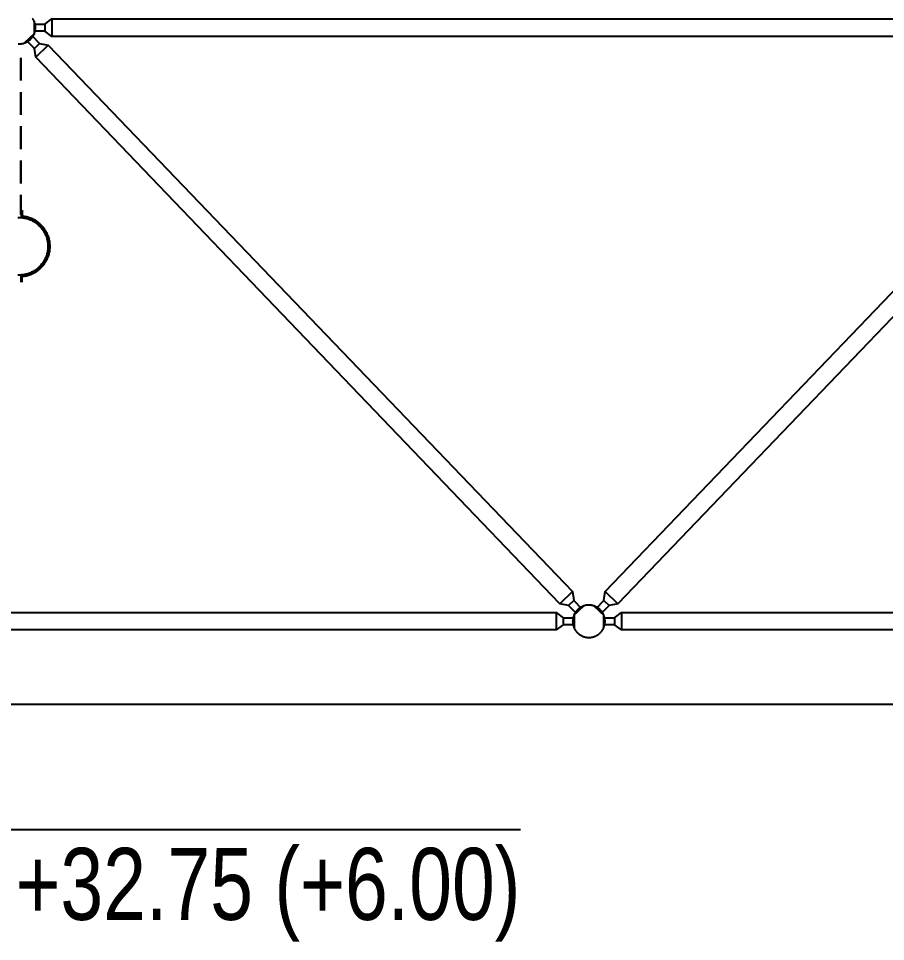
# Model space of a CAD drawing. Header units: centimetres. Extents: x 26569 to 160723, y -3143 to 14565.
# Drawn here: x 92760.2 to 93001.2, y -1072.5 to -816 of the extents above; entities that cross this region are included whole.
import ezdxf

# ---------------------------------------------------------------- set-up
doc = ezdxf.new("R2010")
doc.units = ezdxf.units.CM
doc.header["$LTSCALE"] = 100
doc.linetypes.add('HIDDEN', pattern=[9.525, 6.35, -3.175])
for name, color, linetype in [('A-ANNO-DIMS', 187, 'Continuous'), ('A-ELEV-02', 253, 'Continuous'), ('M-PIPE', 235, 'Continuous')]:
    doc.layers.add(name, color=color, linetype=linetype)
doc.styles.add('Fields_100', font='act_simplex.shx', dxfattribs={"width": 0.8, "height": 20})

# ---------------------------------------------------------------- blocks, each defined once
blk = doc.blocks.new('A$Ccc9a2781')
at = {"linetype": 'HIDDEN', "ltscale": 0.1}
for points in [[(-90.5, 624), (-90.5, 188)], [(-89.5, 624), (-89.5, 188)]]:
    blk.add_lwpolyline(points, dxfattribs=at)
at = {"linetype": 'HIDDEN'}
for points in [[(-94, 184.6), (-96.9, 184.2), (-99.8, 183.8), (-102.7, 183.2), (-105.6, 182.6), (-108.4, 181.8), (-111.2, 181), (-114, 180.1), (-116.8, 179), (-119.5, 177.9), (-122.2, 176.7), (-124.8, 175.4), (-127.4, 174), (-129.9, 172.5), (-132.4, 170.9), (-134.8, 169.2), (-137.2, 167.5), (-139.5, 165.6), (-141.7, 163.7), (-143.9, 161.7), (-146, 159.7), (-148, 157.6), (-150, 155.4), (-151.9, 153.1), (-153.7, 150.8), (-155.4, 148.4), (-157, 145.9), (-158.6, 143.4), (-160, 140.9), (-161.4, 138.3), (-162.7, 135.6), (-163.8, 132.9), (-164.9, 130.2), (-165.9, 127.4), (-166.8, 124.6), (-167.6, 121.8), (-168.3, 119), (-169, 116.1), (-169.5, 113.2), (-169.9, 110.3), (-170.2, 107.3), (-170.4, 104.4), (-170.5, 101.5), (-170.5, 98.5), (-170.4, 95.6), (-170.2, 92.7), (-169.9, 89.7), (-169.5, 86.8), (-169, 83.9), (-168.3, 81), (-167.6, 78.2), (-166.8, 75.4), (-165.9, 72.6), (-164.9, 69.8), (-163.8, 67.1), (-162.7, 64.4), (-161.4, 61.7), (-160, 59.1), (-158.6, 56.6), (-157, 54.1), (-155.4, 51.6), (-153.7, 49.2), (-151.9, 46.9), (-150, 44.6), (-148, 42.4), (-146, 40.3), (-143.9, 38.3), (-141.7, 36.3), (-139.5, 34.4), (-137.2, 32.5), (-134.8, 30.8), (-132.4, 29.1), (-129.9, 27.5), (-127.4, 26), (-124.8, 24.6), (-122.2, 23.3), (-119.5, 22.1), (-116.8, 21), (-114, 19.9), (-111.2, 19), (-108.4, 18.2), (-105.6, 17.4), (-102.7, 16.8), (-99.8, 16.2), (-96.9, 15.8), (-94, 15.4)], [(-91.5, 182.3), (-94.4, 182), (-97.2, 181.7), (-100, 181.2), (-102.9, 180.7), (-105.7, 180), (-108.4, 179.2), (-111.2, 178.4), (-113.9, 177.5), (-116.6, 176.4), (-119.2, 175.3), (-121.8, 174.1), (-124.4, 172.8), (-126.9, 171.4), (-129.3, 169.9), (-131.8, 168.3), (-134.1, 166.7), (-136.4, 164.9), (-138.6, 163.1), (-140.8, 161.2), (-142.9, 159.3), (-144.9, 157.2), (-146.9, 155.1), (-148.8, 152.9), (-150.6, 150.7), (-152.3, 148.4), (-153.9, 146.1), (-155.5, 143.6), (-157, 141.2), (-158.4, 138.7), (-159.7, 136.1), (-160.9, 133.5), (-162, 130.8), (-163, 128.2), (-164, 125.4), (-164.8, 122.7), (-165.5, 119.9), (-166.2, 117.1), (-166.7, 114.3), (-167.2, 111.5), (-167.5, 108.6), (-167.8, 105.7), (-167.9, 102.9), (-168, 100), (-167.9, 97.1), (-167.8, 94.3), (-167.5, 91.4), (-167.2, 88.5), (-166.7, 85.7), (-166.2, 82.9), (-165.5, 80.1), (-164.8, 77.3), (-164, 74.6), (-163, 71.8), (-162, 69.2), (-160.9, 66.5), (-159.7, 63.9), (-158.4, 61.3), (-157, 58.8), (-155.5, 56.4), (-153.9, 53.9), (-152.3, 51.6), (-150.6, 49.3), (-148.8, 47.1), (-146.9, 44.9), (-144.9, 42.8), (-142.9, 40.7), (-140.8, 38.8), (-138.6, 36.9), (-136.4, 35.1), (-134.1, 33.3), (-131.8, 31.7), (-129.3, 30.1), (-126.9, 28.6), (-124.4, 27.2), (-121.8, 25.9), (-119.2, 24.7), (-116.6, 23.6), (-113.9, 22.5), (-111.2, 21.6), (-108.4, 20.8), (-105.7, 20), (-102.9, 19.3), (-100, 18.8), (-97.2, 18.3), (-94.4, 18), (-91.5, 17.7)], [(-82, 179.9), (-84.8, 180), (-87.6, 180), (-90.3, 179.9), (-93.1, 179.6), (-95.9, 179.3), (-98.6, 178.9), (-101.4, 178.4), (-104.1, 177.8), (-106.8, 177.1), (-109.4, 176.3), (-112.1, 175.5), (-114.7, 174.5), (-117.2, 173.4), (-119.8, 172.3), (-122.2, 171.1), (-124.7, 169.7), (-127.1, 168.3), (-129.4, 166.9), (-131.7, 165.3), (-134, 163.6), (-136.1, 161.9), (-138.3, 160.1), (-140.3, 158.3), (-142.3, 156.3), (-144.2, 154.3), (-146.1, 152.2), (-147.9, 150.1), (-149.6, 147.9), (-151.2, 145.7), (-152.7, 143.4), (-154.2, 141), (-155.6, 138.6), (-156.9, 136.1), (-158.1, 133.6), (-159.2, 131.1), (-160.2, 128.5), (-161.2, 125.9), (-162, 123.3), (-162.8, 120.6), (-163.5, 117.9), (-164, 115.2), (-164.5, 112.4), (-164.9, 109.7), (-165.2, 106.9), (-165.4, 104.2), (-165.5, 101.4), (-165.5, 98.6), (-165.4, 95.8), (-165.2, 93.1), (-164.9, 90.3), (-164.5, 87.6), (-164, 84.8), (-163.5, 82.1), (-162.8, 79.4), (-162, 76.7), (-161.2, 74.1), (-160.2, 71.5), (-159.2, 68.9), (-158.1, 66.4), (-156.9, 63.9), (-155.6, 61.4), (-154.2, 59), (-152.7, 56.6), (-151.2, 54.3), (-149.6, 52.1), (-147.9, 49.9), (-146.1, 47.8), (-144.2, 45.7), (-142.3, 43.7), (-140.3, 41.7), (-138.3, 39.9), (-136.1, 38.1), (-134, 36.4), (-131.7, 34.7), (-129.4, 33.1), (-127.1, 31.7), (-124.7, 30.3), (-122.2, 28.9), (-119.8, 27.7), (-117.2, 26.6), (-114.7, 25.5), (-112.1, 24.5), (-109.4, 23.7), (-106.8, 22.9), (-104.1, 22.2), (-101.4, 21.6), (-98.6, 21.1), (-95.9, 20.7), (-93.1, 20.4), (-90.3, 20.1), (-87.6, 20), (-84.8, 20), (-82, 20.1)], [(-94, 200), (-94, 184.6)], [(-91.5, 200), (-91.5, 182.3)], [(-94, 0), (-94, 15.4)], [(-91.5, 0), (-91.5, 17.7)]]:
    blk.add_lwpolyline(points, dxfattribs=at)

msp = doc.modelspace()

# ---------------------------------------------------------------- linework, layer by layer
at = {"elevation": 0}
msp.add_lwpolyline([(92647.08, -1006.52), (94027.08, -1006.52)], dxfattribs=at)
at = {"layer": 'A-ANNO-DIMS', "elevation": 0}
msp.add_lwpolyline([(92899.72, -1041.52), (92684.58, -1041.52)], dxfattribs=at)
at = {"layer": 'A-ELEV-02'}
for points in [[(92760.11, -823.01), (92760.21, -823.02), (92760.31, -823.02), (92760.41, -823.02), (92760.51, -823.02), (92760.61, -823.02), (92760.71, -823.01), (92760.81, -823), (92760.92, -822.99), (92761.02, -822.98), (92761.12, -822.96), (92761.23, -822.95), (92761.33, -822.93), (92761.44, -822.9), (92761.54, -822.88), (92761.65, -822.85), (92761.75, -822.82), (92761.86, -822.78), (92761.96, -822.75), (92762.07, -822.71), (92762.17, -822.66), (92762.27, -822.62), (92762.37, -822.57), (92762.48, -822.52), (92762.58, -822.47), (92762.68, -822.41), (92762.77, -822.35), (92762.87, -822.29), (92762.97, -822.22), (92763.06, -822.16), (92763.15, -822.09), (92763.25, -822.02), (92763.33, -821.94), (92763.42, -821.86), (92763.51, -821.78), (92763.59, -821.7), (92763.67, -821.62), (92763.75, -821.53), (92763.83, -821.45), (92763.9, -821.36), (92763.97, -821.27), (92764.04, -821.17), (92764.11, -821.08), (92764.18, -820.98), (92764.24, -820.89), (92764.3, -820.79), (92764.35, -820.69), (92764.41, -820.59), (92764.46, -820.49), (92764.51, -820.38), (92764.55, -820.28), (92764.59, -820.18), (92764.63, -820.07), (92764.67, -819.97), (92764.7, -819.86), (92764.74, -819.76), (92764.76, -819.65), (92764.79, -819.55), (92764.81, -819.44), (92764.83, -819.34), (92764.85, -819.24), (92764.87, -819.13), (92764.88, -819.03), (92764.89, -818.93), (92764.9, -818.82), (92764.9, -818.72), (92764.91, -818.62), (92764.91, -818.52), (92764.91, -818.42), (92764.9, -818.32), (92764.9, -818.22), (92764.89, -818.12), (92764.88, -818.01), (92764.87, -817.91), (92764.85, -817.81), (92764.83, -817.7), (92764.81, -817.6), (92764.79, -817.49), (92764.76, -817.39), (92764.74, -817.28), (92764.7, -817.18), (92764.67, -817.07), (92764.63, -816.97), (92764.59, -816.87), (92764.55, -816.76), (92764.51, -816.66), (92764.46, -816.56), (92764.41, -816.45), (92764.35, -816.35), (92764.3, -816.25), (92764.24, -816.16), (92764.18, -816.06), (92764.11, -815.96)], [(92764.51, -817.52), (92767.51, -817.52), (92769.51, -816.11), (93067.98, -816.11), (93069.98, -817.52), (93072.98, -817.52)], [(92764.51, -816.67), (92764.51, -820.38)], [(92767.51, -817.52), (92767.51, -819.52)], [(92769.51, -816.11), (92769.51, -820.94)], [(92764.59, -820.2), (92761.91, -822.76)], [(93072.98, -819.52), (93069.98, -819.52), (93067.98, -820.94), (92769.51, -820.94), (92767.51, -819.52), (92764.51, -819.52)], [(93074.96, -822.17), (93072.88, -824.34), (93072.52, -826.76), (92926.79, -978.63), (92924.38, -979.09), (92922.3, -981.26), (92920.86, -979.87), (92922.94, -977.71), (92923.3, -975.28), (93069.03, -823.42), (93071.44, -822.95), (93073.52, -820.79)], [(92766.05, -822.95), (92764.6, -824.34)], [(92768.45, -823.42), (92764.97, -826.76)], [(92914.18, -975.28), (92910.7, -978.63)], [(92923.3, -975.28), (92926.79, -978.63)], [(92914.55, -977.71), (92913.1, -979.09)], [(92917.24, -979.28), (92914.57, -981.85)], [(92920.24, -979.28), (92922.92, -981.85)], [(92922.94, -977.71), (92924.38, -979.09)], [(92606.18, -982.52), (92609.18, -982.52), (92611.18, -981.11), (92909.64, -981.11), (92911.64, -982.52), (92914.64, -982.52)], [(92909.64, -981.11), (92909.64, -985.94)], [(92911.64, -982.52), (92911.64, -984.52)], [(92914.64, -981.67), (92914.64, -985.38)], [(92922.84, -982.52), (92925.84, -982.52), (92927.84, -981.11), (93226.31, -981.11), (93228.31, -982.52), (93231.31, -982.52)], [(92922.84, -981.67), (92922.84, -985.38)], [(92925.84, -982.52), (92925.84, -984.52)], [(92927.84, -981.11), (92927.84, -985.94)], [(92914.64, -984.52), (92911.64, -984.52), (92909.64, -985.94), (92611.18, -985.94), (92609.18, -984.52), (92606.18, -984.52)], [(93231.31, -984.52), (93228.31, -984.52), (93226.31, -985.94), (92927.84, -985.94), (92925.84, -984.52), (92922.84, -984.52)]]:
    msp.add_lwpolyline(points, dxfattribs=at)
for points in [[(92763.97, -820.79), (92766.05, -822.95), (92768.45, -823.42), (92914.18, -975.28), (92914.55, -977.71), (92916.63, -979.87), (92915.18, -981.26), (92913.1, -979.09), (92910.7, -978.63), (92764.97, -826.76), (92764.6, -824.34), (92762.53, -822.17)], [(92923.24, -983.52), (92923.24, -983.42), (92923.24, -983.32), (92923.23, -983.22), (92923.22, -983.12), (92923.21, -983.01), (92923.2, -982.91), (92923.19, -982.81), (92923.17, -982.7), (92923.15, -982.6), (92923.12, -982.49), (92923.1, -982.39), (92923.07, -982.28), (92923.04, -982.18), (92923, -982.07), (92922.97, -981.97), (92922.93, -981.87), (92922.88, -981.76), (92922.84, -981.66), (92922.79, -981.56), (92922.74, -981.45), (92922.69, -981.35), (92922.63, -981.25), (92922.57, -981.16), (92922.51, -981.06), (92922.44, -980.96), (92922.38, -980.87), (92922.31, -980.78), (92922.24, -980.69), (92922.16, -980.6), (92922.08, -980.51), (92922.01, -980.42), (92921.92, -980.34), (92921.84, -980.26), (92921.76, -980.18), (92921.67, -980.1), (92921.58, -980.03), (92921.49, -979.96), (92921.39, -979.89), (92921.3, -979.82), (92921.2, -979.75), (92921.11, -979.69), (92921.01, -979.63), (92920.91, -979.58), (92920.81, -979.52), (92920.71, -979.47), (92920.61, -979.43), (92920.5, -979.38), (92920.4, -979.34), (92920.29, -979.3), (92920.19, -979.26), (92920.09, -979.23), (92919.98, -979.2), (92919.88, -979.17), (92919.77, -979.14), (92919.67, -979.12), (92919.56, -979.1), (92919.46, -979.08), (92919.35, -979.06), (92919.25, -979.05), (92919.15, -979.04), (92919.04, -979.03), (92918.94, -979.03), (92918.84, -979.02), (92918.74, -979.02), (92918.64, -979.02), (92918.54, -979.03), (92918.44, -979.03), (92918.34, -979.04), (92918.24, -979.05), (92918.13, -979.06), (92918.03, -979.08), (92917.92, -979.1), (92917.82, -979.12), (92917.71, -979.14), (92917.61, -979.17), (92917.5, -979.2), (92917.4, -979.23), (92917.29, -979.26), (92917.19, -979.3), (92917.09, -979.34), (92916.98, -979.38), (92916.88, -979.43), (92916.78, -979.47), (92916.68, -979.52), (92916.57, -979.58), (92916.48, -979.63), (92916.38, -979.69), (92916.28, -979.75), (92916.18, -979.82), (92916.09, -979.89), (92916, -979.96), (92915.91, -980.03), (92915.82, -980.1), (92915.73, -980.18), (92915.64, -980.26), (92915.56, -980.34), (92915.48, -980.42), (92915.4, -980.51), (92915.32, -980.6), (92915.25, -980.69), (92915.18, -980.78), (92915.11, -980.87), (92915.04, -980.96), (92914.98, -981.06), (92914.91, -981.16), (92914.86, -981.25), (92914.8, -981.35), (92914.75, -981.45), (92914.69, -981.56), (92914.65, -981.66), (92914.6, -981.76), (92914.56, -981.87), (92914.52, -981.97), (92914.48, -982.07), (92914.45, -982.18), (92914.42, -982.28), (92914.39, -982.39), (92914.36, -982.49), (92914.34, -982.6), (92914.32, -982.7), (92914.3, -982.81), (92914.28, -982.91), (92914.27, -983.01), (92914.26, -983.12), (92914.25, -983.22), (92914.25, -983.32), (92914.24, -983.42), (92914.24, -983.52), (92914.24, -983.62), (92914.25, -983.72), (92914.25, -983.82), (92914.26, -983.93), (92914.27, -984.03), (92914.28, -984.13), (92914.3, -984.24), (92914.32, -984.34), (92914.34, -984.44), (92914.36, -984.55), (92914.39, -984.65), (92914.42, -984.76), (92914.45, -984.86), (92914.48, -984.97), (92914.52, -985.07), (92914.56, -985.18), (92914.6, -985.28), (92914.65, -985.38), (92914.69, -985.49), (92914.75, -985.59), (92914.8, -985.69), (92914.86, -985.79), (92914.91, -985.89), (92914.98, -985.98), (92915.04, -986.08), (92915.11, -986.17), (92915.18, -986.27), (92915.25, -986.36), (92915.32, -986.45), (92915.4, -986.53), (92915.48, -986.62), (92915.56, -986.7), (92915.64, -986.78), (92915.73, -986.86), (92915.82, -986.94), (92915.91, -987.02), (92916, -987.09), (92916.09, -987.16), (92916.18, -987.22), (92916.28, -987.29), (92916.38, -987.35), (92916.48, -987.41), (92916.57, -987.47), (92916.68, -987.52), (92916.78, -987.57), (92916.88, -987.62), (92916.98, -987.66), (92917.09, -987.71), (92917.19, -987.75), (92917.29, -987.78), (92917.4, -987.82), (92917.5, -987.85), (92917.61, -987.88), (92917.71, -987.9), (92917.82, -987.93), (92917.92, -987.95), (92918.03, -987.96), (92918.13, -987.98), (92918.24, -987.99), (92918.34, -988), (92918.44, -988.01), (92918.54, -988.02), (92918.64, -988.02), (92918.74, -988.02), (92918.84, -988.02), (92918.94, -988.02), (92919.04, -988.01), (92919.15, -988), (92919.25, -987.99), (92919.35, -987.98), (92919.46, -987.96), (92919.56, -987.95), (92919.67, -987.93), (92919.77, -987.9), (92919.88, -987.88), (92919.98, -987.85), (92920.09, -987.82), (92920.19, -987.78), (92920.29, -987.75), (92920.4, -987.71), (92920.5, -987.66), (92920.61, -987.62), (92920.71, -987.57), (92920.81, -987.52), (92920.91, -987.47), (92921.01, -987.41), (92921.11, -987.35), (92921.2, -987.29), (92921.3, -987.22), (92921.39, -987.16), (92921.49, -987.09), (92921.58, -987.02), (92921.67, -986.94), (92921.76, -986.86), (92921.84, -986.78), (92921.92, -986.7), (92922.01, -986.62), (92922.08, -986.53), (92922.16, -986.45), (92922.24, -986.36), (92922.31, -986.27), (92922.38, -986.17), (92922.44, -986.08), (92922.51, -985.98), (92922.57, -985.89), (92922.63, -985.79), (92922.69, -985.69), (92922.74, -985.59), (92922.79, -985.49), (92922.84, -985.38), (92922.88, -985.28), (92922.93, -985.18), (92922.97, -985.07), (92923, -984.97), (92923.04, -984.86), (92923.07, -984.76), (92923.1, -984.65), (92923.12, -984.55), (92923.15, -984.44), (92923.17, -984.34), (92923.19, -984.24), (92923.2, -984.13), (92923.21, -984.03), (92923.22, -983.93), (92923.23, -983.82), (92923.24, -983.72), (92923.24, -983.62)]]:
    msp.add_lwpolyline(points, close=True, dxfattribs=at)

# ---------------------------------------------------------------- block references
at = {"layer": 'M-PIPE', "lineweight": 35, "xscale": -0.1, "yscale": 0.1, "zscale": 0.1}
msp.add_blockref('A$Ccc9a2781', (92751.83, -889.29, 533.11), dxfattribs=at)

# ---------------------------------------------------------------- texts
at = {"layer": 'A-ANNO-DIMS', "color": 50, "insert": (92899.72, -1046.52), "char_height": 20, "attachment_point": 3, "style": 'Fields_100'}
msp.add_mtext_dynamic_manual_height_columns('+32.75 (+6.00)', width=226.336, gutter_width=100, heights=[0], dxfattribs=at)

doc.saveas('drawing.dxf')
